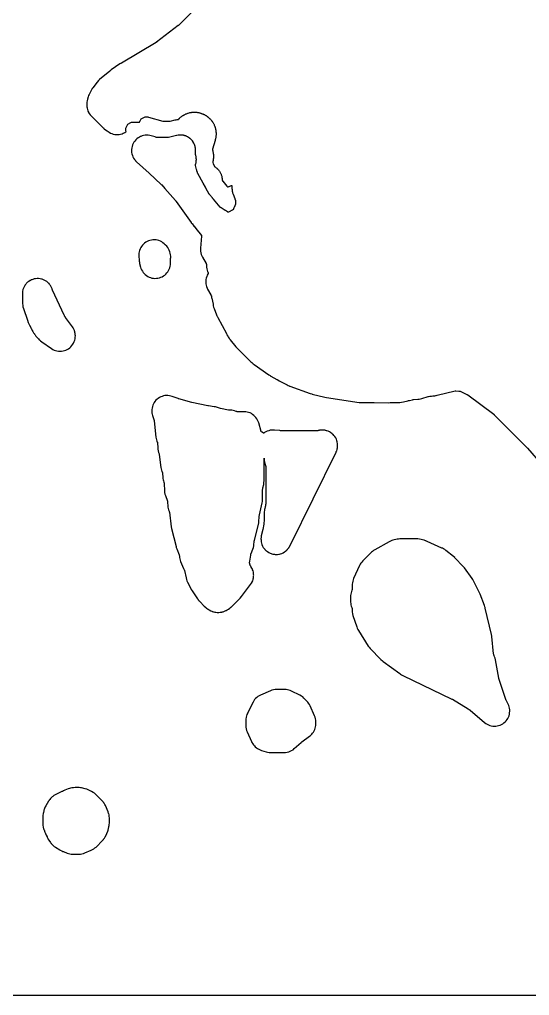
# Model space of a CAD drawing. Header units: millimetres. Extents: x 0 to 300, y 0 to 300.
# Drawn here: x 114.8 to 198.3, y 0 to 159.8 of the extents above; entities that cross this region are included whole.
import ezdxf

# ---------------------------------------------------------------- set-up
doc = ezdxf.new("R2010")
doc.units = ezdxf.units.MM
doc.layers.add('CUT', color=7, linetype='CONTINUOUS')

msp = doc.modelspace()

# ---------------------------------------------------------------- linework, layer by layer
at = {"layer": 'CUT'}
for points in [[(299.91, 299.94), (299.91, 0.06), (299.91, 0.05), (299.91, 0.02), (299.91, 0.01), (299.9, 0), (299.89, 0), (299.86, 0), (299.85, 0), (0.06, 0), (0.05, 0), (0.02, 0), (0.01, 0), (0.01, 0.01), (0, 0.01), (0, 0.02), (0, 0.05), (0, 0.06), (0, 299.94)], [(143.67, 161.62), (140.9, 158.88), (140.84, 158.82), (140.82, 158.8), (137.27, 156.08), (137.24, 156.05), (137.21, 156.04), (137.18, 156.02), (131.53, 152.67), (131.43, 152.6), (131.42, 152.59), (131.41, 152.58), (131.39, 152.57), (131.28, 152.51), (129.82, 151.53), (129.6, 151.36), (127.95, 149.97), (127.88, 149.9), (127.79, 149.83), (127.77, 149.81), (127.55, 149.56), (126.84, 148.63), (126.82, 148.59), (126.79, 148.55), (126.78, 148.54), (126.77, 148.53), (126.75, 148.5), (126.72, 148.45), (126.68, 148.4), (126.56, 148.19), (126.23, 147.54), (126.14, 147.35), (126.07, 147.15), (125.94, 146.73), (125.88, 146.49), (125.84, 146.24), (125.84, 146.16), (125.83, 145.99), (125.83, 145.91), (125.83, 145.8), (125.84, 145.67), (125.84, 145.55), (125.85, 145.52), (125.88, 145.31), (125.89, 145.28), (125.94, 145.07), (125.95, 145.04), (126.02, 144.84), (126.03, 144.81), (126.13, 144.62), (126.14, 144.59), (126.25, 144.41), (126.26, 144.38), (126.41, 144.18), (126.57, 144), (126.59, 143.98), (126.6, 143.97), (128, 142.59), (128.53, 142.06), (128.56, 142.04), (128.57, 142.03), (128.58, 142.02), (128.59, 142.01), (128.7, 141.9), (128.92, 141.71), (129.16, 141.55), (129.52, 141.33), (129.73, 141.21), (129.95, 141.12), (130.18, 141.04), (130.42, 140.99), (130.66, 140.97), (130.9, 140.96), (131.14, 140.98), (131.38, 141.02), (131.56, 141.08), (131.61, 141.09), (131.78, 141.16), (131.84, 141.18), (132.05, 141.28), (132.26, 141.41), (132.29, 141.43), (132.26, 141.55), (132.25, 141.66), (132.24, 141.78), (132.24, 141.9), (132.26, 142.01), (132.29, 142.13), (132.33, 142.24), (132.38, 142.34), (132.44, 142.45), (132.5, 142.54), (132.58, 142.63), (132.67, 142.71), (132.76, 142.78), (132.86, 142.84), (132.97, 142.89), (133.08, 142.93), (133.19, 142.96), (133.31, 142.98), (133.42, 142.99), (134.11, 143), (134.13, 143), (134.23, 143), (134.34, 142.99), (134.36, 142.99), (134.38, 142.99), (134.46, 142.98), (134.47, 142.98), (134.48, 143.01), (134.52, 143.12), (134.57, 143.23), (134.63, 143.33), (134.69, 143.42), (134.77, 143.51), (134.86, 143.59), (134.95, 143.66), (135.05, 143.72), (135.16, 143.77), (135.27, 143.81), (135.38, 143.84), (135.49, 143.86), (135.61, 143.87), (135.73, 143.87), (135.84, 143.85), (135.96, 143.82), (138.27, 143.17), (138.31, 143.16), (138.39, 143.15), (139.36, 143.13), (139.46, 143.14), (139.49, 143.14), (140.29, 143.34), (140.34, 143.36), (140.39, 143.37), (140.49, 143.39), (140.62, 143.41), (140.71, 143.41), (140.8, 143.43), (140.83, 143.43), (140.85, 143.44), (140.86, 143.44), (140.88, 143.46), (140.96, 143.54), (140.98, 143.56), (141.01, 143.6), (141.04, 143.63), (141.07, 143.66), (141.09, 143.69), (141.1, 143.7), (141.2, 143.79), (141.3, 143.87), (141.4, 143.95), (141.5, 144.02), (141.54, 144.04), (141.55, 144.05), (141.61, 144.08), (141.65, 144.11), (141.72, 144.14), (141.75, 144.16), (141.76, 144.16), (141.77, 144.17), (141.8, 144.18), (141.81, 144.19), (141.85, 144.21), (141.86, 144.22), (141.89, 144.23), (141.99, 144.29), (142.08, 144.33), (142.19, 144.37), (142.27, 144.39), (142.4, 144.44), (142.44, 144.46), (142.6, 144.51), (142.72, 144.54), (142.82, 144.56), (142.88, 144.56), (142.92, 144.57), (142.94, 144.57), (142.97, 144.58), (143.06, 144.6), (143.18, 144.61), (143.3, 144.62), (143.63, 144.62), (143.74, 144.62), (143.84, 144.6), (143.95, 144.58), (144, 144.57), (144.01, 144.57), (144.06, 144.56), (144.12, 144.56), (144.17, 144.55), (144.31, 144.51), (144.33, 144.5), (144.34, 144.5), (144.35, 144.5), (144.37, 144.49), (144.47, 144.47), (144.52, 144.45), (144.56, 144.44), (144.59, 144.43), (144.64, 144.42), (144.65, 144.41), (144.75, 144.37), (144.81, 144.35), (144.83, 144.34), (144.85, 144.33), (144.87, 144.33), (144.88, 144.32), (144.9, 144.31), (144.95, 144.29), (144.96, 144.28), (144.99, 144.27), (145, 144.27), (145.01, 144.26), (145.03, 144.26), (145.06, 144.24), (145.12, 144.22), (145.25, 144.15), (145.35, 144.09), (145.41, 144.05), (145.47, 144.01), (145.51, 143.97), (145.52, 143.97), (145.55, 143.94), (145.58, 143.92), (145.61, 143.89), (145.62, 143.88), (145.65, 143.86), (145.66, 143.85), (145.71, 143.81), (145.74, 143.79), (145.77, 143.76), (145.8, 143.73), (145.82, 143.72), (145.83, 143.71), (145.85, 143.69), (145.87, 143.67), (145.95, 143.61), (145.97, 143.59), (146.01, 143.55), (146.03, 143.53), (146.06, 143.51), (146.14, 143.42), (146.21, 143.33), (146.23, 143.29), (146.24, 143.28), (146.26, 143.25), (146.28, 143.24), (146.28, 143.23), (146.29, 143.22), (146.31, 143.19), (146.33, 143.16), (146.36, 143.13), (146.39, 143.08), (146.4, 143.07), (146.41, 143.05), (146.42, 143.04), (146.46, 142.98), (146.48, 142.96), (146.5, 142.93), (146.53, 142.88), (146.59, 142.78), (146.63, 142.7), (146.68, 142.6), (146.72, 142.51), (146.76, 142.41), (146.79, 142.34), (146.81, 142.28), (146.82, 142.22), (146.83, 142.19), (146.84, 142.16), (146.85, 142.11), (146.85, 142.1), (146.87, 142.06), (146.9, 141.97), (146.94, 141.8), (146.96, 141.71), (146.98, 141.62), (146.99, 141.5), (146.99, 141.49), (147, 141.38), (147, 141.37), (147.01, 141.3), (147.01, 141.25), (147.02, 141.17), (147.02, 141.08), (147.02, 141.06), (147.02, 140.96), (147.01, 140.84), (147, 140.77), (146.99, 140.74), (146.99, 140.69), (146.99, 140.67), (146.98, 140.55), (146.96, 140.44), (146.94, 140.33), (146.92, 140.27), (146.91, 140.22), (146.89, 140.16), (146.88, 140.13), (146.87, 140.08), (146.86, 140.05), (146.84, 139.99), (146.44, 138.55), (146.43, 138.52), (146.43, 138.45), (146.43, 138.44), (146.43, 138.43), (146.44, 138.38), (146.46, 138.32), (146.48, 138.22), (146.48, 138.21), (146.48, 138.2), (146.49, 138.18), (146.5, 138.15), (146.5, 138.13), (146.52, 138.02), (146.53, 137.96), (146.53, 137.95), (146.53, 137.94), (146.54, 137.91), (146.56, 137.83), (146.57, 137.71), (146.58, 137.59), (146.58, 137.58), (146.59, 137.44), (146.59, 137.35), (146.59, 137.3), (146.59, 137.21), (146.58, 137.08), (146.56, 136.93), (146.55, 136.89), (146.55, 136.88), (146.54, 136.77), (146.52, 136.67), (146.5, 136.62), (146.48, 136.53), (146.47, 136.49), (146.47, 136.48), (146.47, 136.47), (146.5, 136.36), (146.54, 136.16), (146.55, 136.13), (146.56, 136.11), (146.57, 136.09), (146.77, 135.74), (146.79, 135.68), (146.79, 135.67), (146.8, 135.67), (146.81, 135.67), (146.82, 135.66), (146.91, 135.6), (147.01, 135.53), (147.12, 135.45), (147.21, 135.37), (147.26, 135.32), (147.35, 135.23), (147.4, 135.18), (147.48, 135.09), (147.56, 134.98), (147.63, 134.86), (147.69, 134.75), (147.75, 134.64), (147.79, 134.56), (147.83, 134.48), (147.87, 134.37), (147.9, 134.25), (147.93, 134.13), (147.96, 134.02), (147.98, 133.89), (147.99, 133.81), (148, 133.69), (148, 133.59), (148, 133.51), (148, 133.49), (148.01, 133.48), (148.04, 133.42), (148.07, 133.37), (148.09, 133.33), (148.11, 133.3), (148.8, 132.49), (148.89, 132.4), (148.9, 132.4), (148.91, 132.39), (148.92, 132.38), (148.93, 132.38), (148.95, 132.39), (148.98, 132.39), (148.99, 132.39), (149.02, 132.41), (149.11, 132.45), (149.12, 132.46), (149.13, 132.46), (149.25, 132.52), (149.38, 132.55), (149.42, 132.56), (149.56, 132.59), (149.59, 132.59), (149.62, 132.09), (149.62, 132.06), (149.62, 132.02), (149.63, 131.99), (149.63, 131.97), (149.63, 131.95), (149.63, 131.94), (149.63, 131.93), (149.63, 131.89), (149.65, 131.7), (149.66, 131.69), (149.66, 131.68), (149.69, 131.53), (149.71, 131.44), (149.71, 131.43), (149.79, 131.18), (150.06, 130.47), (150.11, 130.35), (150.12, 130.34), (150.13, 130.32), (150.13, 130.31), (150.14, 130.28), (150.15, 130.27), (150.15, 130.26), (150.15, 130.25), (150.16, 130.22), (150.16, 130.21), (150.17, 130.2), (150.17, 130.18), (150.17, 130.17), (150.17, 130.16), (150.17, 130.11), (150.18, 129.58), (150.18, 129.54), (150.18, 129.52), (150.17, 129.51), (150.17, 129.5), (150.17, 129.49), (150.16, 129.46), (150.16, 129.45), (150.15, 129.44), (150.01, 129.13), (150, 129.12), (149.99, 129.08), (149.93, 128.95), (149.87, 128.82), (149.84, 128.75), (149.81, 128.7), (149.8, 128.68), (149.8, 128.67), (149.8, 128.66), (149.79, 128.65), (149.78, 128.63), (149.77, 128.63), (149.76, 128.63), (149.68, 128.59), (149.67, 128.58), (149.17, 128.33), (149.03, 128.26), (149.01, 128.25), (149, 128.24), (148.99, 128.24), (148.98, 128.24), (148.97, 128.24), (148.94, 128.25), (148.92, 128.26), (148.9, 128.28), (148.89, 128.28), (148.88, 128.29), (148.55, 128.5), (148.49, 128.54), (148.34, 128.64), (147.82, 128.97), (147.79, 128.99), (147.78, 128.99), (147.76, 129), (147.75, 129.01), (147.74, 129.02), (147.73, 129.03), (147.71, 129.05), (147.71, 129.06), (146.61, 130.35), (146.5, 130.48), (146.45, 130.54), (146.41, 130.58), (145.94, 131.13), (145.93, 131.15), (145.91, 131.17), (145.9, 131.18), (145.9, 131.19), (145.89, 131.2), (145.88, 131.21), (145.87, 131.22), (145.86, 131.24), (145.86, 131.25), (145.85, 131.27), (145.84, 131.27), (145.84, 131.28), (145.41, 132.06), (145.31, 132.24), (145.26, 132.33), (144.9, 132.97), (144.02, 134.57), (144.01, 134.58), (144, 134.61), (143.99, 134.62), (143.99, 134.63), (143.99, 134.64), (143.98, 134.66), (143.97, 134.69), (143.96, 134.7), (143.96, 134.71), (143.96, 134.72), (143.96, 134.73), (143.95, 134.77), (143.89, 135.02), (143.87, 135.08), (143.85, 135.15), (143.83, 135.24), (143.67, 135.89), (143.66, 135.94), (143.66, 135.95), (143.66, 135.96), (143.65, 135.97), (143.65, 135.98), (143.65, 135.99), (143.65, 136), (143.65, 136.01), (143.65, 136.02), (143.66, 136.06), (143.66, 136.08), (143.67, 136.1), (143.69, 136.16), (143.7, 136.2), (143.73, 136.32), (143.74, 136.38), (143.74, 136.39), (143.74, 136.41), (143.75, 136.42), (143.75, 136.43), (143.77, 136.57), (143.77, 136.58), (143.77, 136.59), (143.77, 136.6), (143.77, 136.61), (143.78, 136.62), (143.78, 136.63), (143.78, 136.69), (143.78, 136.71), (143.78, 136.74), (143.78, 136.78), (143.79, 136.8), (143.79, 136.82), (143.79, 136.85), (143.79, 136.87), (143.79, 136.89), (143.79, 136.91), (143.78, 136.98), (143.78, 137.07), (143.78, 137.08), (143.78, 137.1), (143.77, 137.19), (143.76, 137.24), (143.75, 137.29), (143.75, 137.31), (143.75, 137.34), (143.72, 137.45), (143.69, 137.56), (143.69, 137.57), (143.68, 137.6), (143.67, 137.63), (143.67, 137.64), (143.67, 137.65), (143.67, 137.66), (143.67, 137.67), (143.67, 137.68), (143.67, 137.69), (143.67, 137.74), (143.67, 137.83), (143.67, 137.9), (143.66, 138), (143.66, 138.21), (143.66, 138.3), (143.66, 138.31), (143.66, 138.36), (143.66, 138.38), (143.65, 138.6), (143.65, 138.61), (143.65, 138.63), (143.64, 138.69), (143.62, 138.84), (143.62, 138.85), (143.61, 138.86), (143.61, 138.87), (143.61, 138.88), (143.61, 138.9), (143.6, 138.94), (143.57, 139.07), (143.56, 139.1), (143.55, 139.11), (143.54, 139.14), (143.54, 139.15), (143.52, 139.22), (143.49, 139.3), (143.47, 139.34), (143.39, 139.52), (143.39, 139.53), (143.37, 139.55), (143.36, 139.56), (143.27, 139.72), (143.24, 139.77), (143.13, 139.92), (143.09, 139.97), (142.98, 140.1), (142.93, 140.14), (142.93, 140.15), (142.92, 140.16), (142.81, 140.27), (142.79, 140.28), (142.77, 140.29), (142.75, 140.31), (142.7, 140.35), (142.69, 140.36), (142.67, 140.38), (142.62, 140.42), (142.57, 140.45), (142.56, 140.46), (142.55, 140.46), (142.52, 140.48), (142.51, 140.49), (142.42, 140.55), (142.4, 140.56), (142.39, 140.56), (142.34, 140.58), (142.2, 140.66), (142.18, 140.67), (142.16, 140.67), (142.14, 140.68), (142.12, 140.69), (142.1, 140.7), (142.06, 140.72), (141.98, 140.75), (141.95, 140.76), (141.94, 140.76), (141.92, 140.76), (141.89, 140.77), (141.82, 140.79), (141.8, 140.8), (141.78, 140.81), (141.75, 140.82), (141.7, 140.83), (141.67, 140.83), (141.65, 140.83), (141.51, 140.86), (141.41, 140.87), (141.27, 140.88), (141.16, 140.88), (141.15, 140.88), (141.03, 140.88), (140.84, 140.86), (140.81, 140.86), (140.8, 140.86), (140.59, 140.82), (140.58, 140.82), (140.57, 140.81), (140.56, 140.81), (140.55, 140.81), (140.54, 140.81), (139.9, 140.65), (139.24, 140.49), (139.24, 140.48), (139.23, 140.48), (139.22, 140.48), (139.21, 140.48), (139.19, 140.48), (139.18, 140.48), (139.17, 140.47), (139.16, 140.47), (139.15, 140.47), (139.14, 140.47), (139.1, 140.47), (138.8, 140.48), (138.6, 140.48), (138.42, 140.48), (138.3, 140.48), (137.38, 140.49), (137.36, 140.49), (137.35, 140.49), (137.34, 140.49), (137.32, 140.49), (137.3, 140.49), (137.29, 140.49), (137.28, 140.49), (137.27, 140.5), (137.26, 140.5), (137.25, 140.5), (137.07, 140.55), (137.05, 140.56), (136.38, 140.76), (136.14, 140.82), (135.89, 140.85), (135.64, 140.86), (135.4, 140.84), (135.39, 140.84), (135.15, 140.81), (134.91, 140.74), (134.68, 140.65), (134.67, 140.64), (134.65, 140.63), (134.64, 140.63), (134.62, 140.62), (134.45, 140.54), (134.35, 140.48), (134.24, 140.41), (134.04, 140.26), (133.86, 140.09), (133.7, 139.9), (133.7, 139.89), (133.56, 139.7), (133.43, 139.48), (133.35, 139.29), (133.33, 139.25), (133.26, 139.01), (133.26, 139), (133.2, 138.77), (133.18, 138.52), (133.18, 138.51), (133.17, 138.27), (133.19, 138.03), (133.24, 137.78), (133.31, 137.54), (133.4, 137.31), (133.41, 137.3), (133.52, 137.09), (133.52, 137.08), (133.65, 136.88), (133.81, 136.69), (133.82, 136.68), (133.99, 136.51), (136.04, 134.64), (138.05, 132.8), (138.06, 132.79), (138.07, 132.79), (138.08, 132.78), (138.1, 132.76), (138.1, 132.75), (138.12, 132.74), (138.13, 132.73), (138.14, 132.72), (138.14, 132.71), (138.15, 132.7), (138.65, 132.13), (140.36, 130.16), (140.37, 130.16), (140.37, 130.15), (140.38, 130.15), (140.39, 130.14), (140.39, 130.13), (140.4, 130.11), (140.41, 130.1), (140.42, 130.1), (140.42, 130.09), (140.43, 130.08), (140.44, 130.07), (140.45, 130.06), (140.46, 130.04), (140.49, 129.98), (142.93, 126.56), (142.96, 126.52), (143.04, 126.42), (143.05, 126.41), (143.08, 126.37), (143.39, 125.98), (143.41, 125.96), (143.43, 125.93), (143.7, 125.59), (144.62, 124.42), (144.64, 124.4), (144.64, 124.39), (144.65, 124.38), (144.65, 124.37), (144.64, 124.33), (144.46, 122.36), (144.45, 122.1), (144.47, 121.85), (144.51, 121.59), (144.58, 121.34), (144.67, 121.1), (144.79, 120.87), (145.37, 119.87), (145.39, 119.84), (145.4, 119.83), (145.4, 119.82), (145.41, 119.79), (145.41, 119.78), (145.42, 119.72), (145.46, 119.22), (145.49, 118.98), (145.55, 118.74), (145.63, 118.51), (145.65, 118.46), (145.71, 118.31), (145.73, 118.28), (145.73, 118.27), (145.71, 118.2), (145.57, 117.92), (145.48, 117.7), (145.4, 117.47), (145.35, 117.24), (145.33, 117), (145.32, 116.76), (145.34, 116.52), (145.38, 116.29), (145.44, 116.06), (145.53, 115.83), (145.63, 115.62), (146.13, 114.72), (146.15, 114.69), (146.18, 114.63), (146.2, 114.6), (146.22, 114.56), (146.23, 114.55), (146.23, 114.54), (146.24, 114.53), (146.25, 114.49), (146.26, 114.42), (146.26, 114.4), (146.28, 114.31), (146.29, 114.22), (146.3, 114.18), (146.31, 114.18), (146.51, 113.16), (146.54, 112.99), (146.55, 112.93), (146.55, 112.92), (146.6, 112.69), (146.68, 112.46), (147.09, 111.46), (147.16, 111.27), (147.18, 111.23), (147.29, 111), (148.71, 108.4), (148.72, 108.37), (148.8, 108.18), (148.92, 107.97), (149.02, 107.82), (149.12, 107.65), (149.13, 107.64), (149.14, 107.63), (149.15, 107.61), (149.16, 107.58), (149.31, 107.38), (149.32, 107.36), (150.27, 106.19), (150.44, 106), (152.48, 103.96), (152.52, 103.92), (152.53, 103.91), (152.56, 103.89), (152.58, 103.87), (152.67, 103.8), (152.72, 103.75), (152.73, 103.74), (152.88, 103.62), (152.89, 103.61), (152.91, 103.6), (152.94, 103.56), (153.1, 103.42), (153.27, 103.29), (155.64, 101.62), (155.66, 101.61), (155.67, 101.6), (155.85, 101.48), (155.88, 101.47), (155.9, 101.45), (156, 101.39), (156.98, 100.87), (157.01, 100.85), (157.14, 100.78), (157.36, 100.66), (158.63, 99.96), (158.8, 99.87), (158.99, 99.8), (159.03, 99.79), (159.04, 99.78), (159.06, 99.77), (159.09, 99.76), (162.42, 98.57), (162.47, 98.55), (162.5, 98.54), (162.68, 98.48), (162.76, 98.47), (164.82, 97.95), (165.07, 97.9), (170.43, 97.11), (170.61, 97.09), (170.8, 97.08), (172.9, 97.09), (175.32, 97.05), (175.54, 97.06), (175.67, 97.07), (176.62, 97.11), (176.68, 97.11), (176.73, 97.11), (176.78, 97.11), (177.09, 97.11), (177.4, 97.13), (177.7, 97.19), (178.39, 97.37), (178.52, 97.4), (178.68, 97.44), (179.15, 97.54), (179.31, 97.59), (179.36, 97.59), (180.06, 97.62), (180.27, 97.64), (180.48, 97.67), (180.68, 97.73), (181.75, 98.05), (181.78, 98.05), (182.01, 98.13), (182.02, 98.13), (182.04, 98.13), (182.09, 98.13), (182.14, 98.13), (182.2, 98.14), (182.27, 98.14), (182.51, 98.16), (182.58, 98.16), (182.83, 98.18), (182.98, 98.21), (183.03, 98.21), (183.07, 98.22), (183.23, 98.26), (186.14, 99), (186.16, 99), (186.17, 99), (186.22, 99), (186.25, 99), (186.28, 99), (186.77, 98.95), (186.86, 98.95), (186.95, 98.94), (186.96, 98.94), (187.08, 98.89), (188.06, 98.41), (188.14, 98.38), (188.19, 98.35), (188.22, 98.34), (188.24, 98.33), (192.48, 95.15), (192.54, 95.1), (192.56, 95.08), (192.56, 95.07), (197.73, 89.89), (197.73, 89.88), (197.74, 89.87), (197.8, 89.82), (197.93, 89.69), (197.99, 89.63), (202.9, 83.91)]]:
    msp.add_lwpolyline(points, dxfattribs=at)
for points in [[(138.61, 117.95), (138.79, 118.11), (138.96, 118.29), (139.11, 118.48), (139.24, 118.69), (139.35, 118.92), (139.44, 119.15), (139.5, 119.39), (139.54, 119.63), (139.56, 119.88), (139.57, 120.62), (139.57, 120.64), (139.57, 120.65), (139.57, 120.7), (139.58, 120.77), (139.59, 121.02), (139.57, 121.28), (139.52, 121.53), (139.45, 121.78), (139.35, 122.02), (139.23, 122.25), (139.09, 122.46), (138.93, 122.66), (138.69, 122.92), (138.51, 123.09), (138.32, 123.24), (138.11, 123.38), (137.89, 123.49), (137.66, 123.59), (137.42, 123.65), (137.18, 123.7), (136.93, 123.72), (136.68, 123.71), (136.44, 123.69), (136.19, 123.63), (135.96, 123.56), (135.73, 123.46), (135.52, 123.33), (135.31, 123.19), (135.13, 123.03), (134.95, 122.85), (134.8, 122.65), (134.67, 122.44), (134.56, 122.22), (134.47, 121.99), (134.41, 121.75), (134.37, 121.51), (134.35, 121.26), (134.36, 121.01), (134.41, 120.47), (134.42, 120.34), (134.42, 120.29), (134.42, 120.25), (134.45, 120.04), (134.5, 119.82), (134.65, 119.26), (134.72, 119.03), (134.82, 118.8), (134.94, 118.59), (135.08, 118.38), (135.24, 118.2), (135.42, 118.02), (135.61, 117.87), (135.82, 117.74), (136.04, 117.63), (136.27, 117.54), (136.51, 117.47), (136.75, 117.43), (137, 117.41), (137.25, 117.42), (137.49, 117.45), (137.73, 117.5), (137.97, 117.58), (138.19, 117.68), (138.41, 117.8)], [(117.47, 117.36), (117.23, 117.31), (117, 117.25), (116.83, 117.18), (116.77, 117.16), (116.61, 117.07), (116.56, 117.05), (116.35, 116.92), (116.16, 116.77), (115.99, 116.6), (115.98, 116.6), (115.9, 116.5), (115.83, 116.42), (115.83, 116.41), (115.77, 116.33), (115.76, 116.32), (115.73, 116.28), (115.7, 116.23), (115.69, 116.22), (115.58, 116.02), (115.57, 116.01), (115.57, 116), (115.53, 115.91), (115.48, 115.79), (115.47, 115.78), (115.4, 115.56), (115.39, 115.55), (115.34, 115.32), (115.31, 115.08), (115.31, 115.07), (115.3, 114.83), (115.3, 114.82), (115.3, 114.6), (115.32, 113.56), (115.33, 113.43), (115.33, 113.35), (115.33, 113.29), (115.33, 113.23), (115.35, 113.03), (115.35, 112.98), (115.39, 112.73), (115.46, 112.49), (116.11, 110.54), (116.24, 110.21), (116.42, 109.85), (116.47, 109.73), (116.48, 109.71), (116.5, 109.69), (116.69, 109.31), (116.71, 109.28), (116.73, 109.25), (116.76, 109.2), (116.79, 109.14), (116.91, 108.89), (117.02, 108.7), (117.14, 108.51), (117.27, 108.34), (117.28, 108.33), (117.29, 108.32), (117.31, 108.29), (117.37, 108.18), (117.52, 107.95), (117.7, 107.75), (117.92, 107.52), (118.07, 107.36), (118.1, 107.34), (118.25, 107.18), (118.46, 107.02), (120.05, 105.92), (120.26, 105.79), (120.48, 105.68), (120.72, 105.6), (120.96, 105.53), (121.2, 105.49), (121.45, 105.48), (121.7, 105.49), (121.95, 105.53), (122.19, 105.59), (122.42, 105.67), (122.65, 105.78), (122.86, 105.9), (123.06, 106.05), (123.25, 106.22), (123.41, 106.41), (123.56, 106.61), (123.69, 106.82), (123.79, 107.05), (123.87, 107.28), (123.93, 107.53), (123.96, 107.77), (123.97, 108.02), (123.96, 108.14), (123.95, 108.27), (123.93, 108.38), (123.91, 108.52), (123.9, 108.56), (123.89, 108.62), (123.87, 108.68), (123.86, 108.71), (123.85, 108.76), (123.84, 108.79), (123.82, 108.85), (123.76, 108.99), (123.73, 109.08), (123.62, 109.29), (123.49, 109.49), (122.38, 111.02), (122.36, 111.04), (122.22, 111.24), (122.21, 111.26), (122.21, 111.27), (122.2, 111.27), (122.2, 111.28), (122.19, 111.29), (122.18, 111.33), (122.17, 111.34), (122.14, 111.41), (120.24, 115.47), (120.23, 115.49), (120.22, 115.52), (120.2, 115.57), (120.16, 115.72), (120.06, 115.94), (120.02, 116.02), (119.95, 116.16), (119.9, 116.23), (119.81, 116.36), (119.75, 116.43), (119.66, 116.55), (119.59, 116.62), (119.49, 116.72), (119.4, 116.79), (119.3, 116.88), (119.2, 116.94), (119.1, 117.01), (118.99, 117.07), (118.89, 117.13), (118.67, 117.23), (118.53, 117.27), (118.52, 117.27), (118.49, 117.28), (118.44, 117.3), (118.43, 117.3), (118.2, 117.35), (117.96, 117.38), (117.71, 117.38)], [(137.7, 88.57), (137.97, 86.44), (138.01, 86.22), (138.07, 85.99), (138.15, 85.78), (138.18, 85.71), (138.19, 85.69), (138.23, 85.6), (138.25, 85.56), (138.25, 85.54), (138.25, 85.53), (138.25, 85.52), (138.25, 85.43), (138.27, 84.89), (138.29, 84.67), (138.33, 84.45), (138.38, 84.24), (138.45, 84.06), (138.46, 84.03), (138.46, 84.02), (138.48, 83.98), (138.49, 83.95), (138.52, 83.85), (138.52, 83.84), (138.52, 83.82), (138.56, 82.62), (138.58, 82.35), (138.64, 82.09), (138.71, 81.84), (139.05, 80.92), (139.06, 80.9), (139.07, 80.84), (139.07, 80.82), (139.07, 80.74), (139.1, 80.18), (139.13, 79.95), (139.17, 79.73), (139.23, 79.51), (139.32, 79.29), (139.33, 79.27), (139.34, 79.25), (139.35, 79.22), (139.36, 79.19), (139.36, 79.18), (139.37, 79.14), (139.68, 76.74), (139.73, 76.46), (140.46, 73.5), (140.47, 73.5), (140.5, 73.37), (140.58, 73.14), (140.98, 72.15), (140.99, 72.13), (140.99, 72.11), (141.01, 72), (141.01, 71.97), (141.02, 71.93), (141.04, 71.72), (141.08, 71.5), (141.13, 71.28), (141.21, 71.06), (141.69, 69.9), (141.78, 69.71), (141.79, 69.7), (141.8, 69.67), (141.8, 69.66), (141.81, 69.65), (141.81, 69.63), (141.82, 69.62), (141.83, 69.59), (141.83, 69.57), (142.12, 68.38), (142.12, 68.35), (142.15, 68.24), (142.18, 68.12), (142.25, 67.9), (142.34, 67.69), (142.35, 67.68), (142.91, 66.55), (142.93, 66.53), (142.94, 66.5), (142.95, 66.47), (143.08, 66.27), (143.08, 66.26), (143.99, 64.92), (144.02, 64.88), (144.02, 64.87), (144.04, 64.85), (144.07, 64.81), (144.13, 64.73), (144.16, 64.7), (144.16, 64.69), (144.17, 64.68), (144.18, 64.67), (144.33, 64.49), (145.08, 63.73), (145.26, 63.57), (145.3, 63.55), (145.31, 63.54), (145.32, 63.53), (145.33, 63.52), (145.35, 63.5), (145.36, 63.49), (145.37, 63.48), (145.39, 63.47), (145.43, 63.43), (145.45, 63.41), (145.63, 63.29), (145.64, 63.28), (145.67, 63.26), (145.86, 63.15), (145.9, 63.12), (146.15, 63), (146.16, 62.99), (146.34, 62.91), (146.37, 62.9), (146.39, 62.89), (146.59, 62.83), (146.64, 62.81), (146.82, 62.77), (146.89, 62.75), (146.95, 62.74), (147.2, 62.71), (147.46, 62.71), (147.68, 62.74), (147.71, 62.74), (147.97, 62.78), (148.01, 62.79), (148.06, 62.81), (148.08, 62.82), (148.15, 62.83), (148.38, 62.91), (148.52, 62.98), (148.59, 63.01), (148.61, 63.02), (148.66, 63.04), (148.82, 63.12), (149.05, 63.25), (149.25, 63.41), (149.26, 63.41), (149.44, 63.57), (149.45, 63.58), (149.46, 63.58), (150.66, 64.76), (150.83, 64.93), (150.84, 64.94), (150.93, 65.03), (150.94, 65.04), (150.95, 65.05), (151.17, 65.31), (152.66, 67.28), (152.8, 67.48), (152.91, 67.69), (152.92, 67.72), (153.01, 67.9), (153.08, 68.13), (153.09, 68.2), (153.13, 68.36), (153.14, 68.45), (153.16, 68.6), (153.16, 68.7), (153.17, 68.83), (153.16, 68.95), (153.16, 68.96), (153.16, 68.98), (153.15, 69.07), (153.13, 69.21), (153.12, 69.31), (153.06, 69.54), (152.99, 69.7), (152.97, 69.76), (152.9, 69.91), (152.89, 69.93), (152.89, 69.94), (152.87, 69.97), (152.76, 70.15), (152.75, 70.18), (152.69, 70.26), (152.68, 70.28), (152.65, 70.33), (152.63, 70.36), (152.62, 70.38), (152.61, 70.39), (152.58, 70.47), (152.57, 70.5), (152.55, 70.56), (152.53, 70.63), (152.52, 70.65), (152.51, 70.81), (152.5, 70.87), (152.5, 70.92), (152.51, 70.97), (152.52, 71.05), (152.53, 71.13), (152.68, 72.07), (152.68, 72.08), (152.69, 72.12), (152.7, 72.15), (152.71, 72.22), (152.73, 72.29), (152.75, 72.33), (152.75, 72.34), (153.05, 73.09), (153.13, 73.35), (153.19, 73.62), (153.22, 73.89), (153.23, 74.24), (153.24, 74.29), (153.24, 74.3), (153.25, 74.37), (153.26, 74.42), (153.28, 74.5), (153.29, 74.57), (153.96, 77.12), (154.01, 77.37), (154.04, 77.63), (154.07, 78.36), (154.08, 78.43), (154.08, 78.46), (154.09, 78.52), (154.11, 78.62), (154.11, 78.65), (154.12, 78.67), (154.55, 80.64), (154.59, 80.89), (154.61, 81.14), (154.64, 82.75), (154.64, 82.82), (154.65, 82.94), (154.65, 82.95), (154.66, 83.05), (154.66, 83.07), (154.67, 83.1), (154.81, 83.68), (154.86, 83.98), (154.88, 84.28), (154.87, 87.96), (154.88, 87.92), (154.88, 87.9), (154.89, 87.8), (154.89, 87.77), (154.89, 87.74), (154.89, 87.72), (154.89, 87.7), (154.89, 87.67), (154.91, 87.5), (154.91, 87.48), (154.92, 87.43), (154.92, 87.42), (154.93, 87.4), (154.94, 87.36), (154.94, 87.35), (154.95, 87.31), (154.95, 87.3), (154.95, 87.28), (154.97, 87.22), (154.97, 87.21), (154.97, 87.2), (154.98, 87.19), (154.98, 87.18), (154.99, 87.15), (155, 87.1), (155.1, 86.77), (155.11, 86.73), (155.11, 86.72), (155.12, 86.68), (155.13, 86.65), (155.14, 86.64), (155.14, 86.63), (155.15, 86.59), (155.15, 86.57), (155.15, 86.56), (155.15, 86.55), (155.15, 86.53), (155.15, 86.5), (155.16, 80.59), (155.16, 80.58), (155.16, 80.55), (155.16, 80.54), (155.15, 80.5), (155.15, 80.49), (155.15, 80.47), (155.15, 80.46), (155.14, 80.45), (155.14, 80.44), (155.12, 80.36), (155.12, 80.34), (155.1, 80.27), (155.09, 80.21), (155.08, 80.17), (155.04, 79.99), (154.98, 79.74), (154.97, 79.71), (154.97, 79.7), (154.97, 79.69), (154.96, 79.68), (154.95, 79.61), (154.92, 79.45), (154.92, 79.44), (154.92, 79.43), (154.92, 79.42), (154.9, 79.18), (154.9, 79.15), (154.88, 78.18), (154.88, 78.05), (154.87, 77.91), (154.87, 77.83), (154.86, 77.3), (154.86, 77.28), (154.86, 77.26), (154.86, 77.23), (154.86, 77.22), (154.85, 77.21), (154.85, 77.18), (154.84, 77.16), (154.65, 76.29), (154.42, 75.26), (154.38, 75.02), (154.36, 74.77), (154.36, 74.72), (154.37, 74.66), (154.37, 74.58), (154.37, 74.53), (154.38, 74.48), (154.39, 74.39), (154.39, 74.34), (154.4, 74.28), (154.45, 74.04), (154.53, 73.81), (154.63, 73.59), (154.75, 73.37), (154.89, 73.17), (154.98, 73.07), (155.01, 73.04), (155.06, 72.99), (155.18, 72.87), (155.23, 72.82), (155.25, 72.81), (155.26, 72.8), (155.3, 72.77), (155.43, 72.67), (155.64, 72.54), (155.86, 72.43), (156.09, 72.34), (156.1, 72.33), (156.14, 72.32), (156.32, 72.27), (156.56, 72.23), (156.69, 72.22), (156.76, 72.22), (156.81, 72.22), (156.94, 72.22), (157.06, 72.22), (157.3, 72.25), (157.34, 72.26), (157.35, 72.27), (157.36, 72.27), (157.39, 72.28), (157.54, 72.31), (157.77, 72.39), (158, 72.49), (158.21, 72.61), (158.22, 72.61), (158.27, 72.65), (158.28, 72.66), (158.3, 72.68), (158.34, 72.7), (158.37, 72.72), (158.38, 72.73), (158.41, 72.75), (158.49, 72.82), (158.5, 72.83), (158.51, 72.84), (158.52, 72.85), (158.53, 72.86), (158.59, 72.91), (158.61, 72.93), (158.65, 72.97), (158.68, 73), (158.68, 73.01), (158.69, 73.02), (158.71, 73.04), (158.73, 73.06), (158.76, 73.09), (158.77, 73.11), (158.79, 73.14), (158.82, 73.17), (158.83, 73.18), (158.84, 73.19), (158.85, 73.21), (158.91, 73.29), (158.95, 73.35), (158.96, 73.36), (158.98, 73.39), (159.01, 73.44), (159.02, 73.46), (159.04, 73.49), (159.05, 73.5), (159.08, 73.55), (159.08, 73.56), (159.08, 73.57), (159.1, 73.6), (159.11, 73.61), (159.13, 73.65), (159.15, 73.69), (166.66, 88.96), (166.66, 88.97), (166.69, 89.05), (166.71, 89.09), (166.72, 89.1), (166.74, 89.14), (166.76, 89.19), (166.82, 89.38), (166.83, 89.41), (166.83, 89.42), (166.83, 89.43), (166.83, 89.44), (166.84, 89.45), (166.85, 89.49), (166.89, 89.66), (166.91, 89.88), (166.91, 89.89), (166.91, 89.9), (166.92, 90.13), (166.92, 90.14), (166.9, 90.37), (166.9, 90.38), (166.86, 90.6), (166.86, 90.62), (166.82, 90.76), (166.81, 90.78), (166.8, 90.8), (166.79, 90.84), (166.79, 90.85), (166.79, 90.86), (166.71, 91.08), (166.6, 91.3), (166.47, 91.51), (166.32, 91.7), (166.17, 91.85), (166.15, 91.87), (166.11, 91.9), (166.04, 91.96), (166, 92), (165.99, 92.01), (165.97, 92.03), (165.82, 92.14), (165.8, 92.15), (165.79, 92.16), (165.77, 92.17), (165.56, 92.3), (165.37, 92.38), (165.34, 92.4), (165.15, 92.46), (165.11, 92.47), (164.91, 92.52), (164.87, 92.53), (164.78, 92.54), (164.77, 92.54), (164.76, 92.54), (164.68, 92.55), (164.67, 92.55), (164.66, 92.56), (164.65, 92.56), (164.63, 92.56), (164.44, 92.57), (164.39, 92.57), (164.37, 92.57), (164.35, 92.56), (164.32, 92.56), (164.29, 92.56), (164.27, 92.56), (164.24, 92.56), (164.2, 92.56), (164.19, 92.56), (164.18, 92.56), (164.16, 92.55), (164.14, 92.55), (164.1, 92.55), (163.96, 92.53), (163.9, 92.52), (163.82, 92.5), (163.78, 92.49), (163.77, 92.49), (163.74, 92.48), (163.73, 92.48), (163.71, 92.48), (163.68, 92.47), (163.66, 92.47), (163.65, 92.47), (163.64, 92.47), (163.62, 92.47), (163.57, 92.47), (157.71, 92.46), (157.68, 92.46), (157.65, 92.46), (157.64, 92.46), (157.63, 92.47), (157.62, 92.47), (157.6, 92.47), (157.59, 92.47), (157.58, 92.47), (157.56, 92.47), (157.47, 92.48), (157.42, 92.49), (156.6, 92.57), (156.36, 92.58), (156.11, 92.57), (155.87, 92.53), (155.63, 92.47), (155.4, 92.39), (155.17, 92.28), (154.96, 92.15), (154.82, 92.04), (154.76, 92.09), (154.56, 92.22), (154.47, 92.27), (154.43, 92.29), (154.41, 92.31), (154.41, 92.32), (153.99, 93.76), (153.91, 93.99), (153.81, 94.21), (153.81, 94.22), (153.69, 94.43), (153.54, 94.62), (153.54, 94.63), (153.38, 94.81), (153.38, 94.82), (153.2, 94.98), (153, 95.13), (152.79, 95.26), (152.57, 95.37), (152.34, 95.46), (152.1, 95.52), (151.86, 95.56), (151.61, 95.57), (150.47, 95.58), (150.41, 95.59), (150.39, 95.6), (150.34, 95.62), (150.3, 95.63), (150.03, 95.71), (149.83, 95.77), (149.62, 95.81), (149.41, 95.83), (149.04, 95.85), (147.72, 96.12), (147.11, 96.31), (146.91, 96.36), (146.69, 96.4), (145.76, 96.52), (145.74, 96.52), (145.69, 96.53), (145.68, 96.53), (143.03, 97.08), (140.94, 97.68), (140.9, 97.69), (140.84, 97.71), (140.82, 97.72), (139.83, 98.08), (139.6, 98.15), (139.37, 98.2), (139.13, 98.23), (138.89, 98.23), (138.65, 98.21), (138.41, 98.16), (138.18, 98.09), (137.95, 98), (137.74, 97.89), (137.53, 97.76), (137.37, 97.62), (137.35, 97.61), (137.17, 97.45), (137.01, 97.26), (136.88, 97.06), (136.76, 96.85), (136.66, 96.63), (136.58, 96.41), (136.53, 96.17), (136.53, 96.15), (136.5, 95.93), (136.5, 95.91), (136.49, 95.69), (136.49, 95.68), (136.49, 95.66), (136.51, 95.45), (136.51, 95.42), (136.52, 95.33), (136.54, 95.21), (136.55, 95.18), (136.55, 95.16), (136.61, 94.94), (136.82, 94.33), (136.82, 94.31), (136.84, 94.23), (136.85, 94.2), (136.86, 94.15), (136.87, 94.07), (137.15, 91.43), (137.19, 91.19), (137.25, 90.97), (137.33, 90.74), (137.39, 90.58), (137.4, 90.57), (137.41, 90.53), (137.43, 90.49), (137.43, 90.48), (137.43, 90.47), (137.43, 90.42), (137.45, 89.72), (137.45, 89.7), (137.45, 89.66), (137.46, 89.44), (137.51, 89.18), (137.57, 88.92), (137.67, 88.68), (137.67, 88.67), (137.68, 88.64), (137.69, 88.62)], [(174.01, 55), (174.25, 54.79), (174.3, 54.75), (174.39, 54.68), (177.08, 52.72), (177.13, 52.68), (177.21, 52.63), (177.36, 52.52), (177.61, 52.39), (185.62, 48.54), (185.71, 48.5), (185.73, 48.49), (188.3, 46.92), (188.31, 46.91), (188.42, 46.84), (188.44, 46.83), (188.49, 46.8), (188.53, 46.77), (188.55, 46.76), (188.59, 46.73), (190.98, 44.69), (191.17, 44.54), (191.38, 44.41), (191.6, 44.3), (191.83, 44.21), (192.06, 44.15), (192.31, 44.11), (192.55, 44.09), (192.8, 44.1), (193.04, 44.13), (193.28, 44.18), (193.51, 44.26), (193.73, 44.36), (193.95, 44.48), (194.15, 44.63), (194.33, 44.79), (194.5, 44.96), (194.65, 45.16), (194.78, 45.37), (194.89, 45.59), (194.98, 45.81), (195.04, 46.05), (195.08, 46.29), (195.1, 46.54), (195.09, 46.78), (195.06, 47.03), (195.01, 47.26), (194.93, 47.5), (194.83, 47.72), (194.5, 48.37), (194.48, 48.4), (194.47, 48.43), (194.46, 48.45), (194.45, 48.48), (193.36, 51.75), (193.33, 51.88), (193.32, 51.93), (192.77, 54.96), (192.71, 55.22), (192.62, 55.47), (192.55, 55.64), (192.53, 55.68), (192.51, 55.73), (192.5, 55.76), (192.49, 55.78), (192.48, 55.8), (192.48, 55.81), (192.48, 55.82), (192.47, 55.84), (192.46, 55.92), (192.16, 58.78), (192.15, 58.78), (192.15, 58.82), (192.1, 59.11), (191.08, 63.41), (191.08, 63.42), (191.05, 63.54), (191.03, 63.64), (190.96, 63.85), (190.26, 65.71), (190.16, 65.94), (189.18, 67.91), (189.08, 68.1), (188.96, 68.28), (187.7, 70), (187.47, 70.26), (186.12, 71.65), (186.1, 71.68), (186.09, 71.69), (185.89, 71.86), (184.63, 72.88), (184.45, 73.02), (184.26, 73.13), (184.07, 73.22), (184.06, 73.23), (183.99, 73.26), (181.6, 74.35), (181.35, 74.45), (181.32, 74.46), (181.07, 74.53), (180.3, 74.7), (180.05, 74.74), (179.8, 74.76), (177.93, 74.79), (177.89, 74.79), (177.88, 74.79), (177.76, 74.79), (177.11, 74.76), (176.88, 74.73), (176.64, 74.69), (175.98, 74.53), (175.77, 74.47), (175.56, 74.39), (175.36, 74.29), (173, 72.98), (172.8, 72.85), (172.61, 72.71), (172.44, 72.56), (171.02, 71.14), (170.87, 70.97), (170.74, 70.8), (170.62, 70.61), (170.52, 70.41), (169.54, 68.28), (169.45, 68.05), (169.38, 67.82), (169.33, 67.57), (169.31, 67.32), (169.28, 66.48), (169.28, 66.44), (169.28, 66.43), (169.28, 66.42), (169.27, 66.4), (169.27, 66.39), (169.26, 66.36), (169.25, 66.35), (169.18, 66.15), (169.12, 65.94), (169.07, 65.73), (169.05, 65.51), (169.04, 65.29), (169.05, 64.4), (169.06, 64.17), (169.1, 63.94), (169.15, 63.72), (169.23, 63.5), (169.25, 63.45), (169.26, 63.44), (169.27, 63.41), (169.27, 63.4), (169.27, 63.39), (169.27, 63.38), (169.27, 63.37), (169.27, 63.35), (169.27, 63.31), (169.28, 63.22), (169.28, 63.17), (169.31, 62.8), (169.35, 62.51), (169.42, 62.22), (170.04, 60.33), (170.12, 60.13), (170.21, 59.94), (170.31, 59.76), (171.94, 57.21), (172.09, 57.01), (172.25, 56.82)], [(155.69, 39.77), (155.95, 39.76), (158.14, 39.76), (158.4, 39.77), (158.66, 39.82), (158.92, 39.88), (159.16, 39.98), (159.39, 40.1), (159.61, 40.24), (159.82, 40.41), (160.95, 41.43), (160.99, 41.47), (161.07, 41.52), (161.07, 41.53), (162.32, 42.45), (162.5, 42.59), (162.67, 42.76), (162.82, 42.94), (162.96, 43.13), (163.07, 43.33), (163.17, 43.55), (163.24, 43.77), (163.3, 43.99), (163.33, 44.23), (163.34, 44.46), (163.34, 44.79), (163.33, 45.05), (163.29, 45.31), (163.22, 45.56), (163.13, 45.8), (162.4, 47.45), (162.29, 47.66), (162.17, 47.85), (162.03, 48.04), (161.88, 48.21), (161.4, 48.69), (161.2, 48.87), (160.98, 49.03), (160.74, 49.16), (159.37, 49.84), (159.16, 49.93), (158.95, 50), (158.73, 50.06), (158.5, 50.09), (158.28, 50.1), (156.94, 50.11), (156.68, 50.1), (156.42, 50.06), (156.16, 49.99), (155.92, 49.9), (154.3, 49.19), (154.08, 49.08), (153.87, 48.95), (153.67, 48.8), (153.49, 48.63), (153.33, 48.44), (153.19, 48.24), (153.07, 48.02), (152.16, 46.21), (152.15, 46.19), (152.06, 46), (152.05, 45.98), (151.99, 45.78), (151.98, 45.76), (151.93, 45.55), (151.92, 45.53), (151.89, 45.3), (151.88, 45.07), (151.88, 44.18), (151.89, 43.92), (151.93, 43.66), (152, 43.41), (152.1, 43.16), (152.79, 41.61), (152.89, 41.41), (153.01, 41.21), (153.15, 41.03), (153.16, 41.02), (153.3, 40.86), (153.31, 40.85), (153.43, 40.73), (153.61, 40.57), (153.8, 40.43), (154, 40.31), (154.22, 40.2), (154.44, 40.12), (155.19, 39.88), (155.44, 39.81)], [(120.72, 24.27), (121.45, 23.83), (121.5, 23.8), (121.75, 23.67), (121.92, 23.6), (122, 23.57), (122.03, 23.56), (122.65, 23.32), (122.87, 23.25), (123.08, 23.19), (123.3, 23.16), (123.53, 23.15), (124.54, 23.14), (124.79, 23.15), (125.05, 23.19), (125.3, 23.25), (125.54, 23.34), (126.57, 23.78), (126.79, 23.89), (126.99, 24.01), (127.18, 24.15), (127.36, 24.31), (128.41, 25.36), (128.42, 25.37), (128.44, 25.39), (128.58, 25.55), (128.59, 25.57), (128.64, 25.64), (128.66, 25.66), (128.68, 25.68), (128.73, 25.76), (128.75, 25.78), (128.88, 26), (129.11, 26.45), (129.12, 26.48), (129.15, 26.55), (129.18, 26.61), (129.2, 26.66), (129.22, 26.71), (129.24, 26.75), (129.33, 27.04), (129.46, 27.6), (129.47, 27.62), (129.48, 27.67), (129.48, 27.7), (129.49, 27.74), (129.49, 27.75), (129.5, 27.76), (129.51, 27.81), (129.52, 27.91), (129.53, 28.01), (129.54, 28.19), (129.54, 28.21), (129.54, 28.22), (129.54, 29.04), (129.54, 29.07), (129.53, 29.29), (129.53, 29.32), (129.49, 29.58), (129.43, 29.78), (129.42, 29.82), (129.34, 30.06), (128.9, 31.08), (128.79, 31.29), (128.67, 31.49), (128.66, 31.5), (128.53, 31.68), (128.52, 31.69), (128.37, 31.86), (128.36, 31.87), (127.31, 32.92), (127.1, 33.1), (126.88, 33.26), (126.64, 33.39), (126.09, 33.66), (125.83, 33.78), (125.56, 33.86), (125, 33.99), (124.79, 34.02), (124.58, 34.05), (124.37, 34.05), (123.98, 34.04), (123.92, 34.04), (123.65, 34.02), (123.38, 33.97), (122.77, 33.82), (122.51, 33.74), (122.26, 33.63), (122.01, 33.5), (121.85, 33.42), (121.79, 33.39), (121.76, 33.38), (121.75, 33.38), (121.55, 33.28), (120.67, 32.84), (120.46, 32.72), (120.41, 32.68), (120.27, 32.59), (120.2, 32.53), (120.09, 32.44), (120.01, 32.36), (119.99, 32.34), (119.92, 32.27), (119.77, 32.09), (119.71, 32), (119.68, 31.96), (119.66, 31.93), (119.64, 31.89), (119.6, 31.84), (119.12, 31.05), (119.02, 30.87), (119.01, 30.85), (118.99, 30.79), (118.93, 30.64), (118.92, 30.63), (118.9, 30.58), (118.89, 30.56), (118.82, 30.31), (118.81, 30.29), (118.73, 29.93), (118.72, 29.9), (118.71, 29.87), (118.71, 29.86), (118.7, 29.82), (118.7, 29.81), (118.7, 29.79), (118.69, 29.77), (118.69, 29.76), (118.69, 29.75), (118.65, 29.53), (118.65, 29.52), (118.64, 29.47), (118.64, 29.45), (118.63, 29.3), (118.63, 29.23), (118.63, 29.21), (118.63, 29.19), (118.63, 29.17), (118.63, 29.16), (118.64, 28.37), (118.64, 28.1), (118.64, 28.09), (118.65, 27.86), (118.65, 27.84), (118.69, 27.62), (118.69, 27.61), (118.69, 27.6), (118.7, 27.58), (118.7, 27.55), (118.72, 27.49), (118.75, 27.38), (118.75, 27.36), (118.76, 27.35), (118.76, 27.32), (118.81, 27.2), (118.83, 27.16), (118.84, 27.13), (118.85, 27.1), (119, 26.75), (119.02, 26.7), (119.1, 26.52), (119.22, 26.23), (119.33, 25.96), (119.34, 25.94), (119.35, 25.93), (119.46, 25.7), (119.47, 25.68), (119.47, 25.67), (119.63, 25.42), (119.92, 25.03), (119.98, 24.95), (119.99, 24.94), (119.99, 24.93), (120, 24.92), (120.09, 24.81), (120.14, 24.75), (120.16, 24.73), (120.18, 24.71), (120.23, 24.66), (120.32, 24.57), (120.33, 24.56), (120.34, 24.55), (120.35, 24.55), (120.36, 24.54), (120.51, 24.41), (120.52, 24.41)]]:
    msp.add_lwpolyline(points, close=True, dxfattribs=at)

doc.saveas('drawing.dxf')
